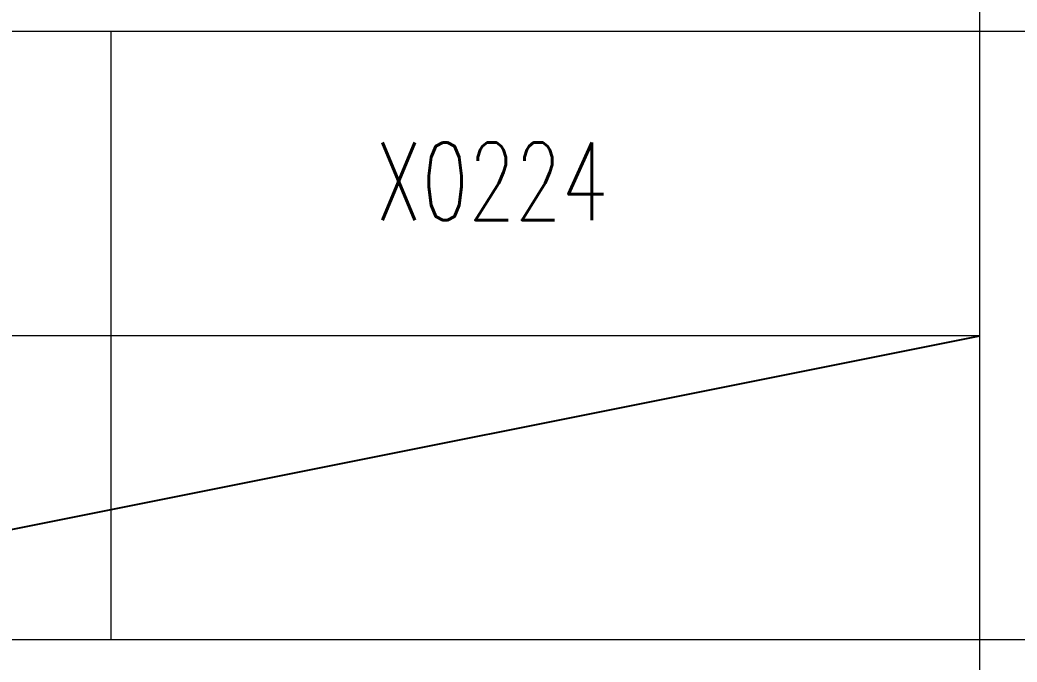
# Model space of a CAD drawing. Extents: x 238398 to 585159, y -66832 to 191741.
# Drawn here: x 457725 to 460020, y 134665 to 136143 of the extents above; entities that cross this region are included whole.
import ezdxf
from ezdxf.enums import TextEntityAlignment as Align

# ---------------------------------------------------------------- set-up
doc = ezdxf.new("R2010")
doc.units = 0
doc.header["$LTSCALE"] = 1000
doc.header["$MEASUREMENT"] = 0
doc.layers.add('PUB_TEXT', color=7, linetype='Continuous', lineweight=20)
doc.styles.add('HZ', font='geditxt.shx', dxfattribs={"width": 0.75, "bigfont": 'hzfs_1.shx'})
doc.styles.add('TK', font='GEDITXT.SHX', dxfattribs={"width": 0.85, "height": 3.5, "bigfont": 'hztxt1.shx'})

# ---------------------------------------------------------------- blocks, each defined once
blk = doc.blocks.new('GEDI_TQ_2012')
at = {"color": 2}
for p, q in [((-90, 0), (-90, 40)), ((0, 28), (-180, 28)), ((-110, 14), (-110, 28)), ((-90, 21), (-180, 21)), ((0, 14), (-170, 14))]:
    blk.add_line(p, q, dxfattribs=at)
blk = doc.blocks.new('A$C7DF8697A')
blk.add_blockref('GEDI_TQ_2012', (1040, 10))
at = {"style": 'TK', "width": 0.85}
for tag, height, p in [('PROJECTNAME', 4.75, (985, 44)), ('PHASE', 4, (1027, 44)), ('DRAWINGNAME', 4.75, (995, 31))]:
    blk.add_attdef(tag, text='', height=height, dxfattribs=at).set_placement(p, align=Align.MIDDLE_CENTER)
for tag, p, height in [('APPROVE', (872, 32.75), 3.5), ('DESIGN', (917, 32.75), 3.5), ('REVIEW1', (872, 25.75), 3.5), ('DRAW', (917, 25.75), 3.5), ('DRAWINGNUMBER', (967, 18.5), 4), ('REVIEW2', (872, 18.75), 3.5), ('PROPORTION', (917, 18.75), 3.5), ('CHECK', (872, 11.75), 3.5), ('DATE', (917, 11.75), 3.5), ('VERSION', (1033, 11.75), 3.5)]:
    blk.add_attdef(tag, p, '', height=height, dxfattribs=at)

msp = doc.modelspace()

# ---------------------------------------------------------------- linework, layer by layer
msp.add_line((456434.5, 134716.4), (459934.5, 135416.4))

# ---------------------------------------------------------------- block references
at = {"layer": 'PUB_TEXT', "xscale": 100, "yscale": 100, "zscale": 100}
msp.add_blockref('A$C7DF8697A', (364934.5, 132316.4), dxfattribs=at)

# ---------------------------------------------------------------- texts
at = {"layer": 'PUB_TEXT', "style": 'HZ', "width": 0.7}
msp.add_text('X0224', height=178.56, dxfattribs=at).set_placement((458543, 135682.6))

doc.saveas('drawing.dxf')
